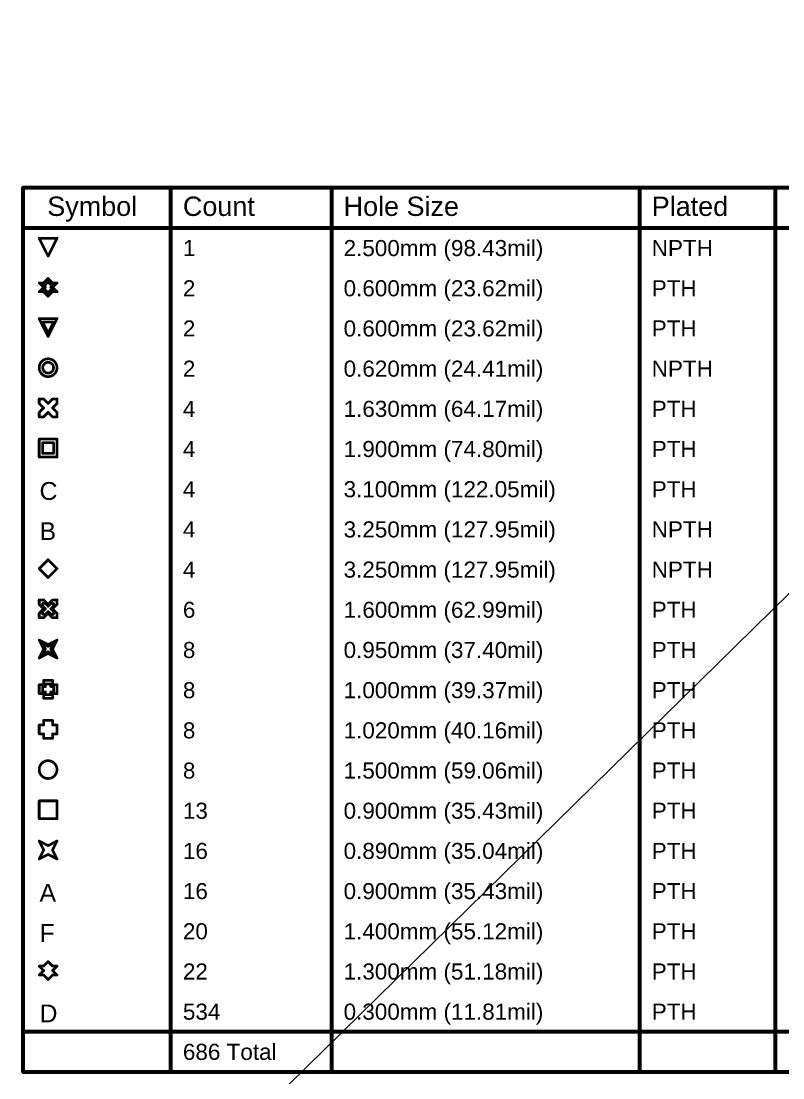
# Model space of a CAD drawing. Header units: inches. Extents: x 0 to 5401, y 0 to 5414.
# Drawn here: x 0.1 to 72.3, y 137.9 to 238.1 of the extents above; entities that cross this region are included whole.
import ezdxf

# ---------------------------------------------------------------- set-up
doc = ezdxf.new("R2010")
doc.units = ezdxf.units.IN
doc.layers.add('Drill Drawing', color=1, linetype='Continuous')
doc.layers.add('Top Solder', color=216, linetype='Continuous')
doc.styles.add('Arial', font='', dxfattribs={"height": 0.2})
doc.styles.get('Arial').set_extended_font_data('Arial')

msp = doc.modelspace()

# ---------------------------------------------------------------- linework, layer by layer
at = {"layer": 'Drill Drawing'}
for points in [[(0.29, 222.3, 0.381, 0.381, 0), (283.78, 222.3, 0.381, 0.381, 0)], [(0.29, 138.48, 0.381, 0.381, 0), (0.29, 222.3, 0.381, 0.381, 0)], [(14.28, 138.48, 0.381, 0.381, 0), (14.28, 222.3, 0.381, 0.381, 0)], [(29.52, 138.48, 0.381, 0.381, 0), (29.52, 222.3, 0.381, 0.381, 0)], [(58.72, 138.48, 0.381, 0.381, 0), (58.72, 222.3, 0.381, 0.381, 0)], [(71.57, 138.48, 0.381, 0.381, 0), (71.57, 222.3, 0.381, 0.381, 0)], [(0.29, 218.49, 0.381, 0.381, 0), (283.78, 218.49, 0.381, 0.381, 0)], [(1.81, 217.52, 0.254, 0.254, 0), (3.5, 217.52, 0.254, 0.254, 0)], [(1.81, 217.52, 0.254, 0.254, 0), (2.66, 215.82, 0.254, 0.254, 0)], [(2.66, 215.82, 0.254, 0.254, 0), (3.5, 217.52, 0.254, 0.254, 0)], [(1.81, 213.28, 0.254, 0.254, 0), (2.23, 212.86, 0.254, 0.254, 0)], [(1.81, 213.28, 0.254, 0.254, 0), (2.23, 213.28, 0.254, 0.254, 0)], [(2.23, 213.28, 0.254, 0.254, 0), (2.66, 213.71, 0.254, 0.254, 0)], [(2.4, 213.11, 0.254, 0.254, 0), (2.66, 213.37, 0.254, 0.254, 0)], [(2.66, 213.71, 0.254, 0.254, 0), (3.08, 213.28, 0.254, 0.254, 0)], [(2.66, 213.37, 0.254, 0.254, 0), (2.91, 213.11, 0.254, 0.254, 0)], [(3.08, 213.28, 0.254, 0.254, 0), (3.5, 213.28, 0.254, 0.254, 0)], [(3.08, 212.86, 0.254, 0.254, 0), (3.5, 213.28, 0.254, 0.254, 0)], [(1.81, 212.44, 0.254, 0.254, 0), (2.23, 212.86, 0.254, 0.254, 0)], [(1.81, 212.44, 0.254, 0.254, 0), (2.23, 212.44, 0.254, 0.254, 0)], [(2.15, 213.11, 0.254, 0.254, 0), (2.4, 212.86, 0.254, 0.254, 0)], [(2.15, 213.11, 0.254, 0.254, 0), (2.4, 213.11, 0.254, 0.254, 0)], [(2.15, 212.6, 0.254, 0.254, 0), (2.4, 212.86, 0.254, 0.254, 0)], [(2.15, 212.6, 0.254, 0.254, 0), (2.4, 212.6, 0.254, 0.254, 0)], [(2.23, 212.44, 0.254, 0.254, 0), (2.66, 212.01, 0.254, 0.254, 0)], [(2.4, 212.6, 0.254, 0.254, 0), (2.66, 212.35, 0.254, 0.254, 0)], [(2.66, 212.35, 0.254, 0.254, 0), (2.91, 212.6, 0.254, 0.254, 0)], [(2.66, 212.01, 0.254, 0.254, 0), (3.08, 212.44, 0.254, 0.254, 0)], [(2.91, 213.11, 0.254, 0.254, 0), (3.17, 213.11, 0.254, 0.254, 0)], [(2.91, 212.86, 0.254, 0.254, 0), (3.17, 213.11, 0.254, 0.254, 0)], [(2.91, 212.86, 0.254, 0.254, 0), (3.17, 212.6, 0.254, 0.254, 0)], [(2.91, 212.6, 0.254, 0.254, 0), (3.17, 212.6, 0.254, 0.254, 0)], [(3.08, 212.86, 0.254, 0.254, 0), (3.5, 212.44, 0.254, 0.254, 0)], [(3.08, 212.44, 0.254, 0.254, 0), (3.5, 212.44, 0.254, 0.254, 0)], [(1.81, 209.9, 0.254, 0.254, 0), (3.5, 209.9, 0.254, 0.254, 0)], [(1.81, 209.9, 0.254, 0.254, 0), (2.66, 208.2, 0.254, 0.254, 0)], [(2.15, 209.56, 0.254, 0.254, 0), (3.17, 209.56, 0.254, 0.254, 0)], [(2.15, 209.56, 0.254, 0.254, 0), (2.66, 208.54, 0.254, 0.254, 0)], [(2.66, 208.2, 0.254, 0.254, 0), (3.5, 209.9, 0.254, 0.254, 0)], [(2.66, 208.54, 0.254, 0.254, 0), (3.17, 209.56, 0.254, 0.254, 0)], [(1.81, 201.85, 0.254, 0.254, 0), (1.81, 202.28, 0.254, 0.254, 0)], [(1.81, 202.28, 0.254, 0.254, 0), (2.23, 202.28, 0.254, 0.254, 0)], [(2.23, 202.28, 0.254, 0.254, 0), (2.66, 201.85, 0.254, 0.254, 0)], [(2.66, 201.85, 0.254, 0.254, 0), (3.08, 202.28, 0.254, 0.254, 0)], [(3.08, 202.28, 0.254, 0.254, 0), (3.5, 202.28, 0.254, 0.254, 0)], [(3.5, 201.85, 0.254, 0.254, 0), (3.5, 202.28, 0.254, 0.254, 0)], [(1.81, 201.85, 0.254, 0.254, 0), (2.23, 201.43, 0.254, 0.254, 0)], [(1.81, 201.01, 0.254, 0.254, 0), (2.23, 201.43, 0.254, 0.254, 0)], [(3.08, 201.43, 0.254, 0.254, 0), (3.5, 201.85, 0.254, 0.254, 0)], [(3.08, 201.43, 0.254, 0.254, 0), (3.5, 201.01, 0.254, 0.254, 0)], [(1.81, 200.58, 0.254, 0.254, 0), (1.81, 201.01, 0.254, 0.254, 0)], [(1.81, 200.58, 0.254, 0.254, 0), (2.23, 200.58, 0.254, 0.254, 0)], [(2.23, 200.58, 0.254, 0.254, 0), (2.66, 201.01, 0.254, 0.254, 0)], [(2.66, 201.01, 0.254, 0.254, 0), (3.08, 200.58, 0.254, 0.254, 0)], [(3.08, 200.58, 0.254, 0.254, 0), (3.5, 200.58, 0.254, 0.254, 0)], [(3.5, 200.58, 0.254, 0.254, 0), (3.5, 201.01, 0.254, 0.254, 0)], [(1.81, 198.47, 0.254, 0.254, 0), (3.5, 198.47, 0.254, 0.254, 0)], [(1.81, 196.77, 0.254, 0.254, 0), (1.81, 198.47, 0.254, 0.254, 0)], [(3.5, 196.77, 0.254, 0.254, 0), (3.5, 198.47, 0.254, 0.254, 0)], [(2.15, 198.13, 0.254, 0.254, 0), (3.17, 198.13, 0.254, 0.254, 0)], [(2.15, 197.11, 0.254, 0.254, 0), (2.15, 198.13, 0.254, 0.254, 0)], [(3.17, 197.11, 0.254, 0.254, 0), (3.17, 198.13, 0.254, 0.254, 0)], [(1.81, 196.77, 0.254, 0.254, 0), (3.5, 196.77, 0.254, 0.254, 0)], [(2.15, 197.11, 0.254, 0.254, 0), (3.17, 197.11, 0.254, 0.254, 0)], [(1.81, 186.19, 0.254, 0.254, 0), (2.66, 187.04, 0.254, 0.254, 0)], [(2.66, 187.04, 0.254, 0.254, 0), (3.5, 186.19, 0.254, 0.254, 0)], [(1.81, 186.19, 0.254, 0.254, 0), (2.66, 185.34, 0.254, 0.254, 0)], [(2.66, 185.34, 0.254, 0.254, 0), (3.5, 186.19, 0.254, 0.254, 0)], [(1.81, 182.8, 0.254, 0.254, 0), (1.81, 183.23, 0.254, 0.254, 0)], [(1.81, 183.23, 0.254, 0.254, 0), (2.23, 183.23, 0.254, 0.254, 0)], [(2.23, 183.23, 0.254, 0.254, 0), (2.66, 182.8, 0.254, 0.254, 0)], [(2.66, 182.8, 0.254, 0.254, 0), (3.08, 183.23, 0.254, 0.254, 0)], [(3.08, 183.23, 0.254, 0.254, 0), (3.5, 183.23, 0.254, 0.254, 0)], [(3.5, 182.8, 0.254, 0.254, 0), (3.5, 183.23, 0.254, 0.254, 0)], [(1.81, 182.8, 0.254, 0.254, 0), (2.23, 182.38, 0.254, 0.254, 0)], [(1.81, 181.96, 0.254, 0.254, 0), (2.23, 182.38, 0.254, 0.254, 0)], [(2.15, 182.63, 0.254, 0.254, 0), (2.15, 182.89, 0.254, 0.254, 0)], [(2.15, 182.89, 0.254, 0.254, 0), (2.4, 182.89, 0.254, 0.254, 0)], [(2.15, 182.63, 0.254, 0.254, 0), (2.4, 182.38, 0.254, 0.254, 0)], [(2.15, 182.12, 0.254, 0.254, 0), (2.4, 182.38, 0.254, 0.254, 0)], [(2.4, 182.89, 0.254, 0.254, 0), (2.66, 182.63, 0.254, 0.254, 0)], [(2.66, 182.63, 0.254, 0.254, 0), (2.91, 182.89, 0.254, 0.254, 0)], [(2.91, 182.89, 0.254, 0.254, 0), (3.17, 182.89, 0.254, 0.254, 0)], [(2.91, 182.38, 0.254, 0.254, 0), (3.17, 182.63, 0.254, 0.254, 0)], [(2.91, 182.38, 0.254, 0.254, 0), (3.17, 182.12, 0.254, 0.254, 0)], [(3.08, 182.38, 0.254, 0.254, 0), (3.5, 182.8, 0.254, 0.254, 0)], [(3.08, 182.38, 0.254, 0.254, 0), (3.5, 181.96, 0.254, 0.254, 0)], [(3.17, 182.63, 0.254, 0.254, 0), (3.17, 182.89, 0.254, 0.254, 0)], [(1.81, 181.53, 0.254, 0.254, 0), (1.81, 181.96, 0.254, 0.254, 0)], [(1.81, 181.53, 0.254, 0.254, 0), (2.23, 181.53, 0.254, 0.254, 0)], [(2.15, 181.87, 0.254, 0.254, 0), (2.15, 182.12, 0.254, 0.254, 0)], [(2.15, 181.87, 0.254, 0.254, 0), (2.4, 181.87, 0.254, 0.254, 0)], [(2.23, 181.53, 0.254, 0.254, 0), (2.66, 181.96, 0.254, 0.254, 0)], [(2.4, 181.87, 0.254, 0.254, 0), (2.66, 182.12, 0.254, 0.254, 0)], [(2.66, 182.12, 0.254, 0.254, 0), (2.91, 181.87, 0.254, 0.254, 0)], [(2.66, 181.96, 0.254, 0.254, 0), (3.08, 181.53, 0.254, 0.254, 0)], [(2.91, 181.87, 0.254, 0.254, 0), (3.17, 181.87, 0.254, 0.254, 0)], [(3.08, 181.53, 0.254, 0.254, 0), (3.5, 181.53, 0.254, 0.254, 0)], [(3.17, 181.87, 0.254, 0.254, 0), (3.17, 182.12, 0.254, 0.254, 0)], [(3.5, 181.53, 0.254, 0.254, 0), (3.5, 181.96, 0.254, 0.254, 0)], [(1.81, 179.42, 0.254, 0.254, 0), (2.66, 178.99, 0.254, 0.254, 0)], [(1.81, 179.42, 0.254, 0.254, 0), (2.23, 178.57, 0.254, 0.254, 0)], [(2.66, 178.99, 0.254, 0.254, 0), (3.5, 179.42, 0.254, 0.254, 0)], [(3.08, 178.57, 0.254, 0.254, 0), (3.5, 179.42, 0.254, 0.254, 0)], [(1.81, 177.72, 0.254, 0.254, 0), (2.23, 178.57, 0.254, 0.254, 0)], [(2.15, 179.08, 0.254, 0.254, 0), (2.66, 178.82, 0.254, 0.254, 0)], [(2.15, 179.08, 0.254, 0.254, 0), (2.4, 178.57, 0.254, 0.254, 0)], [(2.15, 178.06, 0.254, 0.254, 0), (2.4, 178.57, 0.254, 0.254, 0)], [(2.15, 178.06, 0.254, 0.254, 0), (2.66, 178.31, 0.254, 0.254, 0)], [(2.66, 178.82, 0.254, 0.254, 0), (3.17, 179.08, 0.254, 0.254, 0)], [(2.66, 178.31, 0.254, 0.254, 0), (3.17, 178.06, 0.254, 0.254, 0)], [(2.91, 178.57, 0.254, 0.254, 0), (3.17, 179.08, 0.254, 0.254, 0)], [(2.91, 178.57, 0.254, 0.254, 0), (3.17, 178.06, 0.254, 0.254, 0)], [(3.08, 178.57, 0.254, 0.254, 0), (3.5, 177.72, 0.254, 0.254, 0)], [(1.81, 177.72, 0.254, 0.254, 0), (2.66, 178.15, 0.254, 0.254, 0)], [(2.66, 178.15, 0.254, 0.254, 0), (3.5, 177.72, 0.254, 0.254, 0)], [(2.23, 175.18, 0.254, 0.254, 0), (2.23, 175.61, 0.254, 0.254, 0)], [(2.23, 175.61, 0.254, 0.254, 0), (3.08, 175.61, 0.254, 0.254, 0)], [(2.4, 175.01, 0.254, 0.254, 0), (2.4, 175.27, 0.254, 0.254, 0)], [(2.4, 175.27, 0.254, 0.254, 0), (2.91, 175.27, 0.254, 0.254, 0)], [(2.91, 175.01, 0.254, 0.254, 0), (2.91, 175.27, 0.254, 0.254, 0)], [(3.08, 175.18, 0.254, 0.254, 0), (3.08, 175.61, 0.254, 0.254, 0)], [(1.81, 174.34, 0.254, 0.254, 0), (1.81, 175.18, 0.254, 0.254, 0)], [(1.81, 175.18, 0.254, 0.254, 0), (2.23, 175.18, 0.254, 0.254, 0)], [(1.81, 174.34, 0.254, 0.254, 0), (2.23, 174.34, 0.254, 0.254, 0)], [(2.15, 174.5, 0.254, 0.254, 0), (2.15, 175.01, 0.254, 0.254, 0)], [(2.15, 175.01, 0.254, 0.254, 0), (2.4, 175.01, 0.254, 0.254, 0)], [(2.15, 174.5, 0.254, 0.254, 0), (2.4, 174.5, 0.254, 0.254, 0)], [(2.23, 173.91, 0.254, 0.254, 0), (2.23, 174.34, 0.254, 0.254, 0)], [(2.4, 174.25, 0.254, 0.254, 0), (2.4, 174.5, 0.254, 0.254, 0)], [(2.4, 174.25, 0.254, 0.254, 0), (2.91, 174.25, 0.254, 0.254, 0)], [(2.91, 175.01, 0.254, 0.254, 0), (3.17, 175.01, 0.254, 0.254, 0)], [(2.91, 174.5, 0.254, 0.254, 0), (3.17, 174.5, 0.254, 0.254, 0)], [(2.91, 174.25, 0.254, 0.254, 0), (2.91, 174.5, 0.254, 0.254, 0)], [(3.08, 175.18, 0.254, 0.254, 0), (3.5, 175.18, 0.254, 0.254, 0)], [(3.08, 174.34, 0.254, 0.254, 0), (3.5, 174.34, 0.254, 0.254, 0)], [(3.08, 173.91, 0.254, 0.254, 0), (3.08, 174.34, 0.254, 0.254, 0)], [(3.17, 174.5, 0.254, 0.254, 0), (3.17, 175.01, 0.254, 0.254, 0)], [(3.5, 174.34, 0.254, 0.254, 0), (3.5, 175.18, 0.254, 0.254, 0)], [(2.23, 173.91, 0.254, 0.254, 0), (3.08, 173.91, 0.254, 0.254, 0)], [(1.81, 170.53, 0.254, 0.254, 0), (1.81, 171.37, 0.254, 0.254, 0)], [(1.81, 171.37, 0.254, 0.254, 0), (2.23, 171.37, 0.254, 0.254, 0)], [(2.23, 171.37, 0.254, 0.254, 0), (2.23, 171.8, 0.254, 0.254, 0)], [(2.23, 171.8, 0.254, 0.254, 0), (3.08, 171.8, 0.254, 0.254, 0)], [(3.08, 171.37, 0.254, 0.254, 0), (3.08, 171.8, 0.254, 0.254, 0)], [(3.08, 171.37, 0.254, 0.254, 0), (3.5, 171.37, 0.254, 0.254, 0)], [(3.5, 170.53, 0.254, 0.254, 0), (3.5, 171.37, 0.254, 0.254, 0)], [(1.81, 170.53, 0.254, 0.254, 0), (2.23, 170.53, 0.254, 0.254, 0)], [(2.23, 170.1, 0.254, 0.254, 0), (2.23, 170.53, 0.254, 0.254, 0)], [(3.08, 170.53, 0.254, 0.254, 0), (3.5, 170.53, 0.254, 0.254, 0)], [(3.08, 170.1, 0.254, 0.254, 0), (3.08, 170.53, 0.254, 0.254, 0)], [(2.23, 170.1, 0.254, 0.254, 0), (3.08, 170.1, 0.254, 0.254, 0)], [(1.81, 164.18, 0.254, 0.254, 0), (3.5, 164.18, 0.254, 0.254, 0)], [(1.81, 162.48, 0.254, 0.254, 0), (1.81, 164.18, 0.254, 0.254, 0)], [(3.5, 162.48, 0.254, 0.254, 0), (3.5, 164.18, 0.254, 0.254, 0)], [(1.81, 162.48, 0.254, 0.254, 0), (3.5, 162.48, 0.254, 0.254, 0)], [(1.81, 160.37, 0.254, 0.254, 0), (2.66, 159.94, 0.254, 0.254, 0)], [(1.81, 160.37, 0.254, 0.254, 0), (2.23, 159.52, 0.254, 0.254, 0)], [(2.66, 159.94, 0.254, 0.254, 0), (3.5, 160.37, 0.254, 0.254, 0)], [(3.08, 159.52, 0.254, 0.254, 0), (3.5, 160.37, 0.254, 0.254, 0)], [(1.81, 158.67, 0.254, 0.254, 0), (2.23, 159.52, 0.254, 0.254, 0)], [(3.08, 159.52, 0.254, 0.254, 0), (3.5, 158.67, 0.254, 0.254, 0)], [(1.81, 158.67, 0.254, 0.254, 0), (2.66, 159.1, 0.254, 0.254, 0)], [(2.66, 159.1, 0.254, 0.254, 0), (3.5, 158.67, 0.254, 0.254, 0)], [(1.81, 148.51, 0.254, 0.254, 0), (2.23, 148.09, 0.254, 0.254, 0)], [(1.81, 148.51, 0.254, 0.254, 0), (2.23, 148.51, 0.254, 0.254, 0)], [(2.23, 148.51, 0.254, 0.254, 0), (2.66, 148.94, 0.254, 0.254, 0)], [(2.66, 148.94, 0.254, 0.254, 0), (3.08, 148.51, 0.254, 0.254, 0)], [(3.08, 148.51, 0.254, 0.254, 0), (3.5, 148.51, 0.254, 0.254, 0)], [(3.08, 148.09, 0.254, 0.254, 0), (3.5, 148.51, 0.254, 0.254, 0)], [(1.81, 147.67, 0.254, 0.254, 0), (2.23, 148.09, 0.254, 0.254, 0)], [(1.81, 147.67, 0.254, 0.254, 0), (2.23, 147.67, 0.254, 0.254, 0)], [(2.23, 147.67, 0.254, 0.254, 0), (2.66, 147.24, 0.254, 0.254, 0)], [(2.66, 147.24, 0.254, 0.254, 0), (3.08, 147.67, 0.254, 0.254, 0)], [(3.08, 148.09, 0.254, 0.254, 0), (3.5, 147.67, 0.254, 0.254, 0)], [(3.08, 147.67, 0.254, 0.254, 0), (3.5, 147.67, 0.254, 0.254, 0)], [(0.29, 142.29, 0.381, 0.381, 0), (283.78, 142.29, 0.381, 0.381, 0)], [(0.29, 138.48, 0.381, 0.381, 0), (283.78, 138.48, 0.381, 0.381, 0)]]:
    msp.add_lwpolyline(points, format="xyseb", dxfattribs=at)
for points in [[(0.2, 222.3, 0.191, 0.191, 1), (0.39, 222.3, 0.191, 0.191, 1)], [(0.2, 222.3, 0.191, 0.191, 1), (0.39, 222.3, 0.191, 0.191, 1)], [(14.19, 222.3, 0.191, 0.191, 1), (14.38, 222.3, 0.191, 0.191, 1)], [(29.43, 222.3, 0.191, 0.191, 1), (29.62, 222.3, 0.191, 0.191, 1)], [(58.63, 222.3, 0.191, 0.191, 1), (58.82, 222.3, 0.191, 0.191, 1)], [(71.48, 222.3, 0.191, 0.191, 1), (71.67, 222.3, 0.191, 0.191, 1)], [(0.2, 218.49, 0.191, 0.191, 1), (0.39, 218.49, 0.191, 0.191, 1)], [(1.75, 217.52, 0.127, 0.127, 1), (1.87, 217.52, 0.127, 0.127, 1)], [(1.75, 217.52, 0.127, 0.127, 1), (1.87, 217.52, 0.127, 0.127, 1)], [(3.44, 217.52, 0.127, 0.127, 1), (3.57, 217.52, 0.127, 0.127, 1)], [(3.44, 217.52, 0.127, 0.127, 1), (3.57, 217.52, 0.127, 0.127, 1)], [(2.59, 215.82, 0.127, 0.127, 1), (2.72, 215.82, 0.127, 0.127, 1)], [(2.59, 215.82, 0.127, 0.127, 1), (2.72, 215.82, 0.127, 0.127, 1)], [(1.75, 213.28, 0.127, 0.127, 1), (1.87, 213.28, 0.127, 0.127, 1)], [(1.75, 213.28, 0.127, 0.127, 1), (1.87, 213.28, 0.127, 0.127, 1)], [(2.17, 213.28, 0.127, 0.127, 1), (2.3, 213.28, 0.127, 0.127, 1)], [(2.17, 213.28, 0.127, 0.127, 1), (2.3, 213.28, 0.127, 0.127, 1)], [(2.59, 213.71, 0.127, 0.127, 1), (2.72, 213.71, 0.127, 0.127, 1)], [(2.59, 213.71, 0.127, 0.127, 1), (2.72, 213.71, 0.127, 0.127, 1)], [(2.59, 213.37, 0.127, 0.127, 1), (2.72, 213.37, 0.127, 0.127, 1)], [(2.59, 213.37, 0.127, 0.127, 1), (2.72, 213.37, 0.127, 0.127, 1)], [(3.02, 213.28, 0.127, 0.127, 1), (3.14, 213.28, 0.127, 0.127, 1)], [(3.02, 213.28, 0.127, 0.127, 1), (3.14, 213.28, 0.127, 0.127, 1)], [(3.44, 213.28, 0.127, 0.127, 1), (3.57, 213.28, 0.127, 0.127, 1)], [(3.44, 213.28, 0.127, 0.127, 1), (3.57, 213.28, 0.127, 0.127, 1)], [(1.75, 212.44, 0.127, 0.127, 1), (1.87, 212.44, 0.127, 0.127, 1)], [(1.75, 212.44, 0.127, 0.127, 1), (1.87, 212.44, 0.127, 0.127, 1)], [(2.09, 213.11, 0.127, 0.127, 1), (2.21, 213.11, 0.127, 0.127, 1)], [(2.09, 213.11, 0.127, 0.127, 1), (2.21, 213.11, 0.127, 0.127, 1)], [(2.09, 212.6, 0.127, 0.127, 1), (2.21, 212.6, 0.127, 0.127, 1)], [(2.09, 212.6, 0.127, 0.127, 1), (2.21, 212.6, 0.127, 0.127, 1)], [(2.17, 212.86, 0.127, 0.127, 1), (2.3, 212.86, 0.127, 0.127, 1)], [(2.17, 212.86, 0.127, 0.127, 1), (2.3, 212.86, 0.127, 0.127, 1)], [(2.17, 212.44, 0.127, 0.127, 1), (2.3, 212.44, 0.127, 0.127, 1)], [(2.17, 212.44, 0.127, 0.127, 1), (2.3, 212.44, 0.127, 0.127, 1)], [(2.34, 213.11, 0.127, 0.127, 1), (2.47, 213.11, 0.127, 0.127, 1)], [(2.34, 213.11, 0.127, 0.127, 1), (2.47, 213.11, 0.127, 0.127, 1)], [(2.34, 212.86, 0.127, 0.127, 1), (2.47, 212.86, 0.127, 0.127, 1)], [(2.34, 212.86, 0.127, 0.127, 1), (2.47, 212.86, 0.127, 0.127, 1)], [(2.34, 212.6, 0.127, 0.127, 1), (2.47, 212.6, 0.127, 0.127, 1)], [(2.34, 212.6, 0.127, 0.127, 1), (2.47, 212.6, 0.127, 0.127, 1)], [(2.59, 212.35, 0.127, 0.127, 1), (2.72, 212.35, 0.127, 0.127, 1)], [(2.59, 212.35, 0.127, 0.127, 1), (2.72, 212.35, 0.127, 0.127, 1)], [(2.85, 213.11, 0.127, 0.127, 1), (2.97, 213.11, 0.127, 0.127, 1)], [(2.85, 213.11, 0.127, 0.127, 1), (2.97, 213.11, 0.127, 0.127, 1)], [(2.85, 212.86, 0.127, 0.127, 1), (2.97, 212.86, 0.127, 0.127, 1)], [(2.85, 212.86, 0.127, 0.127, 1), (2.97, 212.86, 0.127, 0.127, 1)], [(2.85, 212.6, 0.127, 0.127, 1), (2.97, 212.6, 0.127, 0.127, 1)], [(2.85, 212.6, 0.127, 0.127, 1), (2.97, 212.6, 0.127, 0.127, 1)], [(3.02, 212.86, 0.127, 0.127, 1), (3.14, 212.86, 0.127, 0.127, 1)], [(3.02, 212.86, 0.127, 0.127, 1), (3.14, 212.86, 0.127, 0.127, 1)], [(3.02, 212.44, 0.127, 0.127, 1), (3.14, 212.44, 0.127, 0.127, 1)], [(3.02, 212.44, 0.127, 0.127, 1), (3.14, 212.44, 0.127, 0.127, 1)], [(3.1, 213.11, 0.127, 0.127, 1), (3.23, 213.11, 0.127, 0.127, 1)], [(3.1, 213.11, 0.127, 0.127, 1), (3.23, 213.11, 0.127, 0.127, 1)], [(3.1, 212.6, 0.127, 0.127, 1), (3.23, 212.6, 0.127, 0.127, 1)], [(3.1, 212.6, 0.127, 0.127, 1), (3.23, 212.6, 0.127, 0.127, 1)], [(3.44, 212.44, 0.127, 0.127, 1), (3.57, 212.44, 0.127, 0.127, 1)], [(3.44, 212.44, 0.127, 0.127, 1), (3.57, 212.44, 0.127, 0.127, 1)], [(2.59, 212.01, 0.127, 0.127, 1), (2.72, 212.01, 0.127, 0.127, 1)], [(2.59, 212.01, 0.127, 0.127, 1), (2.72, 212.01, 0.127, 0.127, 1)], [(1.75, 209.9, 0.127, 0.127, 1), (1.87, 209.9, 0.127, 0.127, 1)], [(1.75, 209.9, 0.127, 0.127, 1), (1.87, 209.9, 0.127, 0.127, 1)], [(2.09, 209.56, 0.127, 0.127, 1), (2.21, 209.56, 0.127, 0.127, 1)], [(2.09, 209.56, 0.127, 0.127, 1), (2.21, 209.56, 0.127, 0.127, 1)], [(3.1, 209.56, 0.127, 0.127, 1), (3.23, 209.56, 0.127, 0.127, 1)], [(3.1, 209.56, 0.127, 0.127, 1), (3.23, 209.56, 0.127, 0.127, 1)], [(3.44, 209.9, 0.127, 0.127, 1), (3.57, 209.9, 0.127, 0.127, 1)], [(3.44, 209.9, 0.127, 0.127, 1), (3.57, 209.9, 0.127, 0.127, 1)], [(2.59, 208.54, 0.127, 0.127, 1), (2.72, 208.54, 0.127, 0.127, 1)], [(2.59, 208.54, 0.127, 0.127, 1), (2.72, 208.54, 0.127, 0.127, 1)], [(2.59, 208.2, 0.127, 0.127, 1), (2.72, 208.2, 0.127, 0.127, 1)], [(2.59, 208.2, 0.127, 0.127, 1), (2.72, 208.2, 0.127, 0.127, 1)], [(3.5, 205.24, 0.254, 0.254, 1), (1.81, 205.24, 0.254, 0.254, 1)], [(3.17, 205.24, 0.254, 0.254, 1), (2.15, 205.24, 0.254, 0.254, 1)], [(1.75, 205.24, 0.127, 0.127, 1), (1.87, 205.24, 0.127, 0.127, 1)], [(2.09, 205.24, 0.127, 0.127, 1), (2.21, 205.24, 0.127, 0.127, 1)], [(3.1, 205.24, 0.127, 0.127, 1), (3.23, 205.24, 0.127, 0.127, 1)], [(3.44, 205.24, 0.127, 0.127, 1), (3.57, 205.24, 0.127, 0.127, 1)], [(1.75, 202.28, 0.127, 0.127, 1), (1.87, 202.28, 0.127, 0.127, 1)], [(1.75, 202.28, 0.127, 0.127, 1), (1.87, 202.28, 0.127, 0.127, 1)], [(2.17, 202.28, 0.127, 0.127, 1), (2.3, 202.28, 0.127, 0.127, 1)], [(2.17, 202.28, 0.127, 0.127, 1), (2.3, 202.28, 0.127, 0.127, 1)], [(3.02, 202.28, 0.127, 0.127, 1), (3.14, 202.28, 0.127, 0.127, 1)], [(3.02, 202.28, 0.127, 0.127, 1), (3.14, 202.28, 0.127, 0.127, 1)], [(3.44, 202.28, 0.127, 0.127, 1), (3.57, 202.28, 0.127, 0.127, 1)], [(3.44, 202.28, 0.127, 0.127, 1), (3.57, 202.28, 0.127, 0.127, 1)], [(1.75, 201.85, 0.127, 0.127, 1), (1.87, 201.85, 0.127, 0.127, 1)], [(1.75, 201.85, 0.127, 0.127, 1), (1.87, 201.85, 0.127, 0.127, 1)], [(2.17, 201.43, 0.127, 0.127, 1), (2.3, 201.43, 0.127, 0.127, 1)], [(2.17, 201.43, 0.127, 0.127, 1), (2.3, 201.43, 0.127, 0.127, 1)], [(2.59, 201.85, 0.127, 0.127, 1), (2.72, 201.85, 0.127, 0.127, 1)], [(2.59, 201.85, 0.127, 0.127, 1), (2.72, 201.85, 0.127, 0.127, 1)], [(3.02, 201.43, 0.127, 0.127, 1), (3.14, 201.43, 0.127, 0.127, 1)], [(3.02, 201.43, 0.127, 0.127, 1), (3.14, 201.43, 0.127, 0.127, 1)], [(3.44, 201.85, 0.127, 0.127, 1), (3.57, 201.85, 0.127, 0.127, 1)], [(3.44, 201.85, 0.127, 0.127, 1), (3.57, 201.85, 0.127, 0.127, 1)], [(1.75, 201.01, 0.127, 0.127, 1), (1.87, 201.01, 0.127, 0.127, 1)], [(1.75, 201.01, 0.127, 0.127, 1), (1.87, 201.01, 0.127, 0.127, 1)], [(1.75, 200.58, 0.127, 0.127, 1), (1.87, 200.58, 0.127, 0.127, 1)], [(1.75, 200.58, 0.127, 0.127, 1), (1.87, 200.58, 0.127, 0.127, 1)], [(2.17, 200.58, 0.127, 0.127, 1), (2.3, 200.58, 0.127, 0.127, 1)], [(2.17, 200.58, 0.127, 0.127, 1), (2.3, 200.58, 0.127, 0.127, 1)], [(2.59, 201.01, 0.127, 0.127, 1), (2.72, 201.01, 0.127, 0.127, 1)], [(2.59, 201.01, 0.127, 0.127, 1), (2.72, 201.01, 0.127, 0.127, 1)], [(3.02, 200.58, 0.127, 0.127, 1), (3.14, 200.58, 0.127, 0.127, 1)], [(3.02, 200.58, 0.127, 0.127, 1), (3.14, 200.58, 0.127, 0.127, 1)], [(3.44, 201.01, 0.127, 0.127, 1), (3.57, 201.01, 0.127, 0.127, 1)], [(3.44, 201.01, 0.127, 0.127, 1), (3.57, 201.01, 0.127, 0.127, 1)], [(3.44, 200.58, 0.127, 0.127, 1), (3.57, 200.58, 0.127, 0.127, 1)], [(3.44, 200.58, 0.127, 0.127, 1), (3.57, 200.58, 0.127, 0.127, 1)], [(1.75, 198.47, 0.127, 0.127, 1), (1.87, 198.47, 0.127, 0.127, 1)], [(1.75, 198.47, 0.127, 0.127, 1), (1.87, 198.47, 0.127, 0.127, 1)], [(3.44, 198.47, 0.127, 0.127, 1), (3.57, 198.47, 0.127, 0.127, 1)], [(3.44, 198.47, 0.127, 0.127, 1), (3.57, 198.47, 0.127, 0.127, 1)], [(2.09, 198.13, 0.127, 0.127, 1), (2.21, 198.13, 0.127, 0.127, 1)], [(2.09, 198.13, 0.127, 0.127, 1), (2.21, 198.13, 0.127, 0.127, 1)], [(3.1, 198.13, 0.127, 0.127, 1), (3.23, 198.13, 0.127, 0.127, 1)], [(3.1, 198.13, 0.127, 0.127, 1), (3.23, 198.13, 0.127, 0.127, 1)], [(1.75, 196.77, 0.127, 0.127, 1), (1.87, 196.77, 0.127, 0.127, 1)], [(1.75, 196.77, 0.127, 0.127, 1), (1.87, 196.77, 0.127, 0.127, 1)], [(2.09, 197.11, 0.127, 0.127, 1), (2.21, 197.11, 0.127, 0.127, 1)], [(2.09, 197.11, 0.127, 0.127, 1), (2.21, 197.11, 0.127, 0.127, 1)], [(3.1, 197.11, 0.127, 0.127, 1), (3.23, 197.11, 0.127, 0.127, 1)], [(3.1, 197.11, 0.127, 0.127, 1), (3.23, 197.11, 0.127, 0.127, 1)], [(3.44, 196.77, 0.127, 0.127, 1), (3.57, 196.77, 0.127, 0.127, 1)], [(3.44, 196.77, 0.127, 0.127, 1), (3.57, 196.77, 0.127, 0.127, 1)], [(2.59, 187.04, 0.127, 0.127, 1), (2.72, 187.04, 0.127, 0.127, 1)], [(2.59, 187.04, 0.127, 0.127, 1), (2.72, 187.04, 0.127, 0.127, 1)], [(1.75, 186.19, 0.127, 0.127, 1), (1.87, 186.19, 0.127, 0.127, 1)], [(1.75, 186.19, 0.127, 0.127, 1), (1.87, 186.19, 0.127, 0.127, 1)], [(2.59, 185.34, 0.127, 0.127, 1), (2.72, 185.34, 0.127, 0.127, 1)], [(2.59, 185.34, 0.127, 0.127, 1), (2.72, 185.34, 0.127, 0.127, 1)], [(3.44, 186.19, 0.127, 0.127, 1), (3.57, 186.19, 0.127, 0.127, 1)], [(3.44, 186.19, 0.127, 0.127, 1), (3.57, 186.19, 0.127, 0.127, 1)], [(1.75, 183.23, 0.127, 0.127, 1), (1.87, 183.23, 0.127, 0.127, 1)], [(1.75, 183.23, 0.127, 0.127, 1), (1.87, 183.23, 0.127, 0.127, 1)], [(2.17, 183.23, 0.127, 0.127, 1), (2.3, 183.23, 0.127, 0.127, 1)], [(2.17, 183.23, 0.127, 0.127, 1), (2.3, 183.23, 0.127, 0.127, 1)], [(3.02, 183.23, 0.127, 0.127, 1), (3.14, 183.23, 0.127, 0.127, 1)], [(3.02, 183.23, 0.127, 0.127, 1), (3.14, 183.23, 0.127, 0.127, 1)], [(3.44, 183.23, 0.127, 0.127, 1), (3.57, 183.23, 0.127, 0.127, 1)], [(3.44, 183.23, 0.127, 0.127, 1), (3.57, 183.23, 0.127, 0.127, 1)], [(1.75, 182.8, 0.127, 0.127, 1), (1.87, 182.8, 0.127, 0.127, 1)], [(1.75, 182.8, 0.127, 0.127, 1), (1.87, 182.8, 0.127, 0.127, 1)], [(2.09, 182.89, 0.127, 0.127, 1), (2.21, 182.89, 0.127, 0.127, 1)], [(2.09, 182.89, 0.127, 0.127, 1), (2.21, 182.89, 0.127, 0.127, 1)], [(2.09, 182.63, 0.127, 0.127, 1), (2.21, 182.63, 0.127, 0.127, 1)], [(2.09, 182.63, 0.127, 0.127, 1), (2.21, 182.63, 0.127, 0.127, 1)], [(2.17, 182.38, 0.127, 0.127, 1), (2.3, 182.38, 0.127, 0.127, 1)], [(2.17, 182.38, 0.127, 0.127, 1), (2.3, 182.38, 0.127, 0.127, 1)], [(2.34, 182.89, 0.127, 0.127, 1), (2.47, 182.89, 0.127, 0.127, 1)], [(2.34, 182.89, 0.127, 0.127, 1), (2.47, 182.89, 0.127, 0.127, 1)], [(2.34, 182.38, 0.127, 0.127, 1), (2.47, 182.38, 0.127, 0.127, 1)], [(2.34, 182.38, 0.127, 0.127, 1), (2.47, 182.38, 0.127, 0.127, 1)], [(2.59, 182.8, 0.127, 0.127, 1), (2.72, 182.8, 0.127, 0.127, 1)], [(2.59, 182.8, 0.127, 0.127, 1), (2.72, 182.8, 0.127, 0.127, 1)], [(2.59, 182.63, 0.127, 0.127, 1), (2.72, 182.63, 0.127, 0.127, 1)], [(2.59, 182.63, 0.127, 0.127, 1), (2.72, 182.63, 0.127, 0.127, 1)], [(2.85, 182.89, 0.127, 0.127, 1), (2.97, 182.89, 0.127, 0.127, 1)], [(2.85, 182.89, 0.127, 0.127, 1), (2.97, 182.89, 0.127, 0.127, 1)], [(2.85, 182.38, 0.127, 0.127, 1), (2.97, 182.38, 0.127, 0.127, 1)], [(2.85, 182.38, 0.127, 0.127, 1), (2.97, 182.38, 0.127, 0.127, 1)], [(3.02, 182.38, 0.127, 0.127, 1), (3.14, 182.38, 0.127, 0.127, 1)], [(3.02, 182.38, 0.127, 0.127, 1), (3.14, 182.38, 0.127, 0.127, 1)], [(3.1, 182.89, 0.127, 0.127, 1), (3.23, 182.89, 0.127, 0.127, 1)], [(3.1, 182.89, 0.127, 0.127, 1), (3.23, 182.89, 0.127, 0.127, 1)], [(3.1, 182.63, 0.127, 0.127, 1), (3.23, 182.63, 0.127, 0.127, 1)], [(3.1, 182.63, 0.127, 0.127, 1), (3.23, 182.63, 0.127, 0.127, 1)], [(3.44, 182.8, 0.127, 0.127, 1), (3.57, 182.8, 0.127, 0.127, 1)], [(3.44, 182.8, 0.127, 0.127, 1), (3.57, 182.8, 0.127, 0.127, 1)], [(1.75, 181.96, 0.127, 0.127, 1), (1.87, 181.96, 0.127, 0.127, 1)], [(1.75, 181.96, 0.127, 0.127, 1), (1.87, 181.96, 0.127, 0.127, 1)], [(1.75, 181.53, 0.127, 0.127, 1), (1.87, 181.53, 0.127, 0.127, 1)], [(1.75, 181.53, 0.127, 0.127, 1), (1.87, 181.53, 0.127, 0.127, 1)], [(2.09, 182.12, 0.127, 0.127, 1), (2.21, 182.12, 0.127, 0.127, 1)], [(2.09, 182.12, 0.127, 0.127, 1), (2.21, 182.12, 0.127, 0.127, 1)], [(2.09, 181.87, 0.127, 0.127, 1), (2.21, 181.87, 0.127, 0.127, 1)], [(2.09, 181.87, 0.127, 0.127, 1), (2.21, 181.87, 0.127, 0.127, 1)], [(2.17, 181.53, 0.127, 0.127, 1), (2.3, 181.53, 0.127, 0.127, 1)], [(2.17, 181.53, 0.127, 0.127, 1), (2.3, 181.53, 0.127, 0.127, 1)], [(2.34, 181.87, 0.127, 0.127, 1), (2.47, 181.87, 0.127, 0.127, 1)], [(2.34, 181.87, 0.127, 0.127, 1), (2.47, 181.87, 0.127, 0.127, 1)], [(2.59, 182.12, 0.127, 0.127, 1), (2.72, 182.12, 0.127, 0.127, 1)], [(2.59, 182.12, 0.127, 0.127, 1), (2.72, 182.12, 0.127, 0.127, 1)], [(2.59, 181.96, 0.127, 0.127, 1), (2.72, 181.96, 0.127, 0.127, 1)], [(2.59, 181.96, 0.127, 0.127, 1), (2.72, 181.96, 0.127, 0.127, 1)], [(2.85, 181.87, 0.127, 0.127, 1), (2.97, 181.87, 0.127, 0.127, 1)], [(2.85, 181.87, 0.127, 0.127, 1), (2.97, 181.87, 0.127, 0.127, 1)], [(3.02, 181.53, 0.127, 0.127, 1), (3.14, 181.53, 0.127, 0.127, 1)], [(3.02, 181.53, 0.127, 0.127, 1), (3.14, 181.53, 0.127, 0.127, 1)], [(3.1, 182.12, 0.127, 0.127, 1), (3.23, 182.12, 0.127, 0.127, 1)], [(3.1, 182.12, 0.127, 0.127, 1), (3.23, 182.12, 0.127, 0.127, 1)], [(3.1, 181.87, 0.127, 0.127, 1), (3.23, 181.87, 0.127, 0.127, 1)], [(3.1, 181.87, 0.127, 0.127, 1), (3.23, 181.87, 0.127, 0.127, 1)], [(3.44, 181.96, 0.127, 0.127, 1), (3.57, 181.96, 0.127, 0.127, 1)], [(3.44, 181.96, 0.127, 0.127, 1), (3.57, 181.96, 0.127, 0.127, 1)], [(3.44, 181.53, 0.127, 0.127, 1), (3.57, 181.53, 0.127, 0.127, 1)], [(3.44, 181.53, 0.127, 0.127, 1), (3.57, 181.53, 0.127, 0.127, 1)], [(1.75, 179.42, 0.127, 0.127, 1), (1.87, 179.42, 0.127, 0.127, 1)], [(1.75, 179.42, 0.127, 0.127, 1), (1.87, 179.42, 0.127, 0.127, 1)], [(3.44, 179.42, 0.127, 0.127, 1), (3.57, 179.42, 0.127, 0.127, 1)], [(3.44, 179.42, 0.127, 0.127, 1), (3.57, 179.42, 0.127, 0.127, 1)], [(2.09, 179.08, 0.127, 0.127, 1), (2.21, 179.08, 0.127, 0.127, 1)], [(2.09, 179.08, 0.127, 0.127, 1), (2.21, 179.08, 0.127, 0.127, 1)], [(2.17, 178.57, 0.127, 0.127, 1), (2.3, 178.57, 0.127, 0.127, 1)], [(2.17, 178.57, 0.127, 0.127, 1), (2.3, 178.57, 0.127, 0.127, 1)], [(2.34, 178.57, 0.127, 0.127, 1), (2.47, 178.57, 0.127, 0.127, 1)], [(2.34, 178.57, 0.127, 0.127, 1), (2.47, 178.57, 0.127, 0.127, 1)], [(2.59, 178.99, 0.127, 0.127, 1), (2.72, 178.99, 0.127, 0.127, 1)], [(2.59, 178.99, 0.127, 0.127, 1), (2.72, 178.99, 0.127, 0.127, 1)], [(2.59, 178.82, 0.127, 0.127, 1), (2.72, 178.82, 0.127, 0.127, 1)], [(2.59, 178.82, 0.127, 0.127, 1), (2.72, 178.82, 0.127, 0.127, 1)], [(2.59, 178.31, 0.127, 0.127, 1), (2.72, 178.31, 0.127, 0.127, 1)], [(2.59, 178.31, 0.127, 0.127, 1), (2.72, 178.31, 0.127, 0.127, 1)], [(2.85, 178.57, 0.127, 0.127, 1), (2.97, 178.57, 0.127, 0.127, 1)], [(2.85, 178.57, 0.127, 0.127, 1), (2.97, 178.57, 0.127, 0.127, 1)], [(3.02, 178.57, 0.127, 0.127, 1), (3.14, 178.57, 0.127, 0.127, 1)], [(3.02, 178.57, 0.127, 0.127, 1), (3.14, 178.57, 0.127, 0.127, 1)], [(3.1, 179.08, 0.127, 0.127, 1), (3.23, 179.08, 0.127, 0.127, 1)], [(3.1, 179.08, 0.127, 0.127, 1), (3.23, 179.08, 0.127, 0.127, 1)], [(1.75, 177.72, 0.127, 0.127, 1), (1.87, 177.72, 0.127, 0.127, 1)], [(1.75, 177.72, 0.127, 0.127, 1), (1.87, 177.72, 0.127, 0.127, 1)], [(2.09, 178.06, 0.127, 0.127, 1), (2.21, 178.06, 0.127, 0.127, 1)], [(2.09, 178.06, 0.127, 0.127, 1), (2.21, 178.06, 0.127, 0.127, 1)], [(2.59, 178.15, 0.127, 0.127, 1), (2.72, 178.15, 0.127, 0.127, 1)], [(2.59, 178.15, 0.127, 0.127, 1), (2.72, 178.15, 0.127, 0.127, 1)], [(3.1, 178.06, 0.127, 0.127, 1), (3.23, 178.06, 0.127, 0.127, 1)], [(3.1, 178.06, 0.127, 0.127, 1), (3.23, 178.06, 0.127, 0.127, 1)], [(3.44, 177.72, 0.127, 0.127, 1), (3.57, 177.72, 0.127, 0.127, 1)], [(3.44, 177.72, 0.127, 0.127, 1), (3.57, 177.72, 0.127, 0.127, 1)], [(2.17, 175.61, 0.127, 0.127, 1), (2.3, 175.61, 0.127, 0.127, 1)], [(2.17, 175.61, 0.127, 0.127, 1), (2.3, 175.61, 0.127, 0.127, 1)], [(2.34, 175.27, 0.127, 0.127, 1), (2.47, 175.27, 0.127, 0.127, 1)], [(2.34, 175.27, 0.127, 0.127, 1), (2.47, 175.27, 0.127, 0.127, 1)], [(2.85, 175.27, 0.127, 0.127, 1), (2.97, 175.27, 0.127, 0.127, 1)], [(2.85, 175.27, 0.127, 0.127, 1), (2.97, 175.27, 0.127, 0.127, 1)], [(3.02, 175.61, 0.127, 0.127, 1), (3.14, 175.61, 0.127, 0.127, 1)], [(3.02, 175.61, 0.127, 0.127, 1), (3.14, 175.61, 0.127, 0.127, 1)], [(1.75, 175.18, 0.127, 0.127, 1), (1.87, 175.18, 0.127, 0.127, 1)], [(1.75, 175.18, 0.127, 0.127, 1), (1.87, 175.18, 0.127, 0.127, 1)], [(1.75, 174.34, 0.127, 0.127, 1), (1.87, 174.34, 0.127, 0.127, 1)], [(1.75, 174.34, 0.127, 0.127, 1), (1.87, 174.34, 0.127, 0.127, 1)], [(2.09, 175.01, 0.127, 0.127, 1), (2.21, 175.01, 0.127, 0.127, 1)], [(2.09, 175.01, 0.127, 0.127, 1), (2.21, 175.01, 0.127, 0.127, 1)], [(2.09, 174.5, 0.127, 0.127, 1), (2.21, 174.5, 0.127, 0.127, 1)], [(2.09, 174.5, 0.127, 0.127, 1), (2.21, 174.5, 0.127, 0.127, 1)], [(2.17, 175.18, 0.127, 0.127, 1), (2.3, 175.18, 0.127, 0.127, 1)], [(2.17, 175.18, 0.127, 0.127, 1), (2.3, 175.18, 0.127, 0.127, 1)], [(2.17, 174.34, 0.127, 0.127, 1), (2.3, 174.34, 0.127, 0.127, 1)], [(2.17, 174.34, 0.127, 0.127, 1), (2.3, 174.34, 0.127, 0.127, 1)], [(2.34, 175.01, 0.127, 0.127, 1), (2.47, 175.01, 0.127, 0.127, 1)], [(2.34, 175.01, 0.127, 0.127, 1), (2.47, 175.01, 0.127, 0.127, 1)], [(2.34, 174.5, 0.127, 0.127, 1), (2.47, 174.5, 0.127, 0.127, 1)], [(2.34, 174.5, 0.127, 0.127, 1), (2.47, 174.5, 0.127, 0.127, 1)], [(2.34, 174.25, 0.127, 0.127, 1), (2.47, 174.25, 0.127, 0.127, 1)], [(2.34, 174.25, 0.127, 0.127, 1), (2.47, 174.25, 0.127, 0.127, 1)], [(2.85, 175.01, 0.127, 0.127, 1), (2.97, 175.01, 0.127, 0.127, 1)], [(2.85, 175.01, 0.127, 0.127, 1), (2.97, 175.01, 0.127, 0.127, 1)], [(2.85, 174.5, 0.127, 0.127, 1), (2.97, 174.5, 0.127, 0.127, 1)], [(2.85, 174.5, 0.127, 0.127, 1), (2.97, 174.5, 0.127, 0.127, 1)], [(2.85, 174.25, 0.127, 0.127, 1), (2.97, 174.25, 0.127, 0.127, 1)], [(2.85, 174.25, 0.127, 0.127, 1), (2.97, 174.25, 0.127, 0.127, 1)], [(3.02, 175.18, 0.127, 0.127, 1), (3.14, 175.18, 0.127, 0.127, 1)], [(3.02, 175.18, 0.127, 0.127, 1), (3.14, 175.18, 0.127, 0.127, 1)], [(3.02, 174.34, 0.127, 0.127, 1), (3.14, 174.34, 0.127, 0.127, 1)], [(3.02, 174.34, 0.127, 0.127, 1), (3.14, 174.34, 0.127, 0.127, 1)], [(3.1, 175.01, 0.127, 0.127, 1), (3.23, 175.01, 0.127, 0.127, 1)], [(3.1, 175.01, 0.127, 0.127, 1), (3.23, 175.01, 0.127, 0.127, 1)], [(3.1, 174.5, 0.127, 0.127, 1), (3.23, 174.5, 0.127, 0.127, 1)], [(3.1, 174.5, 0.127, 0.127, 1), (3.23, 174.5, 0.127, 0.127, 1)], [(3.44, 175.18, 0.127, 0.127, 1), (3.57, 175.18, 0.127, 0.127, 1)], [(3.44, 175.18, 0.127, 0.127, 1), (3.57, 175.18, 0.127, 0.127, 1)], [(3.44, 174.34, 0.127, 0.127, 1), (3.57, 174.34, 0.127, 0.127, 1)], [(3.44, 174.34, 0.127, 0.127, 1), (3.57, 174.34, 0.127, 0.127, 1)], [(2.17, 173.91, 0.127, 0.127, 1), (2.3, 173.91, 0.127, 0.127, 1)], [(2.17, 173.91, 0.127, 0.127, 1), (2.3, 173.91, 0.127, 0.127, 1)], [(3.02, 173.91, 0.127, 0.127, 1), (3.14, 173.91, 0.127, 0.127, 1)], [(3.02, 173.91, 0.127, 0.127, 1), (3.14, 173.91, 0.127, 0.127, 1)], [(1.75, 171.37, 0.127, 0.127, 1), (1.87, 171.37, 0.127, 0.127, 1)], [(1.75, 171.37, 0.127, 0.127, 1), (1.87, 171.37, 0.127, 0.127, 1)], [(2.17, 171.8, 0.127, 0.127, 1), (2.3, 171.8, 0.127, 0.127, 1)], [(2.17, 171.8, 0.127, 0.127, 1), (2.3, 171.8, 0.127, 0.127, 1)], [(2.17, 171.37, 0.127, 0.127, 1), (2.3, 171.37, 0.127, 0.127, 1)], [(2.17, 171.37, 0.127, 0.127, 1), (2.3, 171.37, 0.127, 0.127, 1)], [(3.02, 171.8, 0.127, 0.127, 1), (3.14, 171.8, 0.127, 0.127, 1)], [(3.02, 171.8, 0.127, 0.127, 1), (3.14, 171.8, 0.127, 0.127, 1)], [(3.02, 171.37, 0.127, 0.127, 1), (3.14, 171.37, 0.127, 0.127, 1)], [(3.02, 171.37, 0.127, 0.127, 1), (3.14, 171.37, 0.127, 0.127, 1)], [(3.44, 171.37, 0.127, 0.127, 1), (3.57, 171.37, 0.127, 0.127, 1)], [(3.44, 171.37, 0.127, 0.127, 1), (3.57, 171.37, 0.127, 0.127, 1)], [(1.75, 170.53, 0.127, 0.127, 1), (1.87, 170.53, 0.127, 0.127, 1)], [(1.75, 170.53, 0.127, 0.127, 1), (1.87, 170.53, 0.127, 0.127, 1)], [(2.17, 170.53, 0.127, 0.127, 1), (2.3, 170.53, 0.127, 0.127, 1)], [(2.17, 170.53, 0.127, 0.127, 1), (2.3, 170.53, 0.127, 0.127, 1)], [(3.02, 170.53, 0.127, 0.127, 1), (3.14, 170.53, 0.127, 0.127, 1)], [(3.02, 170.53, 0.127, 0.127, 1), (3.14, 170.53, 0.127, 0.127, 1)], [(3.44, 170.53, 0.127, 0.127, 1), (3.57, 170.53, 0.127, 0.127, 1)], [(3.44, 170.53, 0.127, 0.127, 1), (3.57, 170.53, 0.127, 0.127, 1)], [(2.17, 170.1, 0.127, 0.127, 1), (2.3, 170.1, 0.127, 0.127, 1)], [(2.17, 170.1, 0.127, 0.127, 1), (2.3, 170.1, 0.127, 0.127, 1)], [(3.02, 170.1, 0.127, 0.127, 1), (3.14, 170.1, 0.127, 0.127, 1)], [(3.02, 170.1, 0.127, 0.127, 1), (3.14, 170.1, 0.127, 0.127, 1)], [(3.5, 167.14, 0.254, 0.254, 1), (1.81, 167.14, 0.254, 0.254, 1)], [(1.75, 167.14, 0.127, 0.127, 1), (1.87, 167.14, 0.127, 0.127, 1)], [(3.44, 167.14, 0.127, 0.127, 1), (3.57, 167.14, 0.127, 0.127, 1)], [(1.75, 164.18, 0.127, 0.127, 1), (1.87, 164.18, 0.127, 0.127, 1)], [(1.75, 164.18, 0.127, 0.127, 1), (1.87, 164.18, 0.127, 0.127, 1)], [(3.44, 164.18, 0.127, 0.127, 1), (3.57, 164.18, 0.127, 0.127, 1)], [(3.44, 164.18, 0.127, 0.127, 1), (3.57, 164.18, 0.127, 0.127, 1)], [(1.75, 162.48, 0.127, 0.127, 1), (1.87, 162.48, 0.127, 0.127, 1)], [(1.75, 162.48, 0.127, 0.127, 1), (1.87, 162.48, 0.127, 0.127, 1)], [(3.44, 162.48, 0.127, 0.127, 1), (3.57, 162.48, 0.127, 0.127, 1)], [(3.44, 162.48, 0.127, 0.127, 1), (3.57, 162.48, 0.127, 0.127, 1)], [(1.75, 160.37, 0.127, 0.127, 1), (1.87, 160.37, 0.127, 0.127, 1)], [(1.75, 160.37, 0.127, 0.127, 1), (1.87, 160.37, 0.127, 0.127, 1)], [(3.44, 160.37, 0.127, 0.127, 1), (3.57, 160.37, 0.127, 0.127, 1)], [(3.44, 160.37, 0.127, 0.127, 1), (3.57, 160.37, 0.127, 0.127, 1)], [(2.17, 159.52, 0.127, 0.127, 1), (2.3, 159.52, 0.127, 0.127, 1)], [(2.17, 159.52, 0.127, 0.127, 1), (2.3, 159.52, 0.127, 0.127, 1)], [(2.59, 159.94, 0.127, 0.127, 1), (2.72, 159.94, 0.127, 0.127, 1)], [(2.59, 159.94, 0.127, 0.127, 1), (2.72, 159.94, 0.127, 0.127, 1)], [(3.02, 159.52, 0.127, 0.127, 1), (3.14, 159.52, 0.127, 0.127, 1)], [(3.02, 159.52, 0.127, 0.127, 1), (3.14, 159.52, 0.127, 0.127, 1)], [(1.75, 158.67, 0.127, 0.127, 1), (1.87, 158.67, 0.127, 0.127, 1)], [(1.75, 158.67, 0.127, 0.127, 1), (1.87, 158.67, 0.127, 0.127, 1)], [(2.59, 159.1, 0.127, 0.127, 1), (2.72, 159.1, 0.127, 0.127, 1)], [(2.59, 159.1, 0.127, 0.127, 1), (2.72, 159.1, 0.127, 0.127, 1)], [(3.44, 158.67, 0.127, 0.127, 1), (3.57, 158.67, 0.127, 0.127, 1)], [(3.44, 158.67, 0.127, 0.127, 1), (3.57, 158.67, 0.127, 0.127, 1)], [(1.75, 148.51, 0.127, 0.127, 1), (1.87, 148.51, 0.127, 0.127, 1)], [(1.75, 148.51, 0.127, 0.127, 1), (1.87, 148.51, 0.127, 0.127, 1)], [(2.17, 148.51, 0.127, 0.127, 1), (2.3, 148.51, 0.127, 0.127, 1)], [(2.17, 148.51, 0.127, 0.127, 1), (2.3, 148.51, 0.127, 0.127, 1)], [(2.59, 148.94, 0.127, 0.127, 1), (2.72, 148.94, 0.127, 0.127, 1)], [(2.59, 148.94, 0.127, 0.127, 1), (2.72, 148.94, 0.127, 0.127, 1)], [(3.02, 148.51, 0.127, 0.127, 1), (3.14, 148.51, 0.127, 0.127, 1)], [(3.02, 148.51, 0.127, 0.127, 1), (3.14, 148.51, 0.127, 0.127, 1)], [(3.44, 148.51, 0.127, 0.127, 1), (3.57, 148.51, 0.127, 0.127, 1)], [(3.44, 148.51, 0.127, 0.127, 1), (3.57, 148.51, 0.127, 0.127, 1)], [(1.75, 147.67, 0.127, 0.127, 1), (1.87, 147.67, 0.127, 0.127, 1)], [(1.75, 147.67, 0.127, 0.127, 1), (1.87, 147.67, 0.127, 0.127, 1)], [(2.17, 148.09, 0.127, 0.127, 1), (2.3, 148.09, 0.127, 0.127, 1)], [(2.17, 148.09, 0.127, 0.127, 1), (2.3, 148.09, 0.127, 0.127, 1)], [(2.17, 147.67, 0.127, 0.127, 1), (2.3, 147.67, 0.127, 0.127, 1)], [(2.17, 147.67, 0.127, 0.127, 1), (2.3, 147.67, 0.127, 0.127, 1)], [(2.59, 147.24, 0.127, 0.127, 1), (2.72, 147.24, 0.127, 0.127, 1)], [(2.59, 147.24, 0.127, 0.127, 1), (2.72, 147.24, 0.127, 0.127, 1)], [(3.02, 148.09, 0.127, 0.127, 1), (3.14, 148.09, 0.127, 0.127, 1)], [(3.02, 148.09, 0.127, 0.127, 1), (3.14, 148.09, 0.127, 0.127, 1)], [(3.02, 147.67, 0.127, 0.127, 1), (3.14, 147.67, 0.127, 0.127, 1)], [(3.02, 147.67, 0.127, 0.127, 1), (3.14, 147.67, 0.127, 0.127, 1)], [(3.44, 147.67, 0.127, 0.127, 1), (3.57, 147.67, 0.127, 0.127, 1)], [(3.44, 147.67, 0.127, 0.127, 1), (3.57, 147.67, 0.127, 0.127, 1)], [(0.2, 142.29, 0.191, 0.191, 1), (0.39, 142.29, 0.191, 0.191, 1)], [(0.2, 138.48, 0.191, 0.191, 1), (0.39, 138.48, 0.191, 0.191, 1)], [(0.2, 138.48, 0.191, 0.191, 1), (0.39, 138.48, 0.191, 0.191, 1)], [(14.19, 138.48, 0.191, 0.191, 1), (14.38, 138.48, 0.191, 0.191, 1)], [(29.43, 138.48, 0.191, 0.191, 1), (29.62, 138.48, 0.191, 0.191, 1)], [(58.63, 138.48, 0.191, 0.191, 1), (58.82, 138.48, 0.191, 0.191, 1)], [(71.48, 138.48, 0.191, 0.191, 1), (71.67, 138.48, 0.191, 0.191, 1)]]:
    msp.add_lwpolyline(points, format="xyseb", close=True, dxfattribs=at)
at = {"layer": 'Top Solder'}
msp.add_line((4.79, 117), (5401.27, 5414.32), dxfattribs=at)

# ---------------------------------------------------------------- texts
at = {"layer": 'Drill Drawing', "style": 'Arial'}
for s, height, p in [('Symbol', 1.829, (2.58, 219.63)), ('Count', 1.829, (15.43, 219.63)), ('Hole Size', 1.829, (30.66, 219.63)), ('Plated', 1.829, (59.86, 219.63)), ('2.500mm (98.43mil)', 1.524, (30.66, 215.82)), ('1', 1.52, (15.43, 215.82)), ('NPTH', 1.524, (59.86, 215.82)), ('2', 1.52, (15.43, 212.01)), ('0.600mm (23.62mil)', 1.524, (30.66, 212.01)), ('PTH', 1.524, (59.86, 212.01)), ('2', 1.52, (15.43, 208.2)), ('0.600mm (23.62mil)', 1.524, (30.66, 208.2)), ('PTH', 1.524, (59.86, 208.2)), ('2', 1.52, (15.43, 204.39)), ('0.620mm (24.41mil)', 1.524, (30.66, 204.39)), ('NPTH', 1.524, (59.86, 204.39)), ('4', 1.52, (15.43, 200.58)), ('1.630mm (64.17mil)', 1.524, (30.66, 200.58)), ('PTH', 1.524, (59.86, 200.58)), ('1.900mm (74.80mil)', 1.524, (30.66, 196.77)), ('4', 1.52, (15.43, 196.77)), ('PTH', 1.524, (59.86, 196.77)), ('C', 1.69, (1.84, 192.71)), ('4', 1.52, (15.43, 192.96)), ('3.100mm (122.05mil)', 1.524, (30.66, 192.96)), ('PTH', 1.524, (59.86, 192.96)), ('B', 1.69, (1.84, 188.9)), ('4', 1.52, (15.43, 189.15)), ('3.250mm (127.95mil)', 1.524, (30.66, 189.15)), ('NPTH', 1.524, (59.86, 189.15)), ('4', 1.52, (15.43, 185.34)), ('3.250mm (127.95mil)', 1.524, (30.66, 185.34)), ('NPTH', 1.524, (59.86, 185.34)), ('6', 1.52, (15.43, 181.53)), ('1.600mm (62.99mil)', 1.524, (30.66, 181.53)), ('PTH', 1.524, (59.86, 181.53)), ('0.950mm (37.40mil)', 1.524, (30.66, 177.72)), ('8', 1.52, (15.43, 177.72)), ('PTH', 1.524, (59.86, 177.72)), ('8', 1.52, (15.43, 173.91)), ('1.000mm (39.37mil)', 1.524, (30.66, 173.91)), ('PTH', 1.524, (59.86, 173.91)), ('8', 1.52, (15.43, 170.1)), ('1.020mm (40.16mil)', 1.524, (30.66, 170.1)), ('PTH', 1.524, (59.86, 170.1)), ('8', 1.52, (15.43, 166.29)), ('1.500mm (59.06mil)', 1.524, (30.66, 166.29)), ('PTH', 1.524, (59.86, 166.29)), ('13', 1.524, (15.43, 162.48)), ('0.900mm (35.43mil)', 1.524, (30.66, 162.48)), ('PTH', 1.524, (59.86, 162.48)), ('16', 1.524, (15.43, 158.67)), ('0.890mm (35.04mil)', 1.524, (30.66, 158.67)), ('PTH', 1.524, (59.86, 158.67)), ('A', 1.69, (1.84, 154.61)), ('16', 1.524, (15.43, 154.86)), ('0.900mm (35.43mil)', 1.524, (30.66, 154.86)), ('PTH', 1.524, (59.86, 154.86)), ('F', 1.69, (1.84, 150.8)), ('20', 1.524, (15.43, 151.05)), ('1.400mm (55.12mil)', 1.524, (30.66, 151.05)), ('PTH', 1.524, (59.86, 151.05)), ('22', 1.524, (15.43, 147.24)), ('1.300mm (51.18mil)', 1.524, (30.66, 147.24)), ('PTH', 1.524, (59.86, 147.24)), ('D', 1.69, (1.84, 143.18)), ('534', 1.524, (15.43, 143.43)), ('0.300mm (11.81mil)', 1.524, (30.66, 143.43)), ('PTH', 1.524, (59.86, 143.43)), ('686 Total', 1.524, (15.43, 139.62))]:
    msp.add_text(s, height=height, dxfattribs=at).set_placement(p)

doc.saveas('drawing.dxf')
